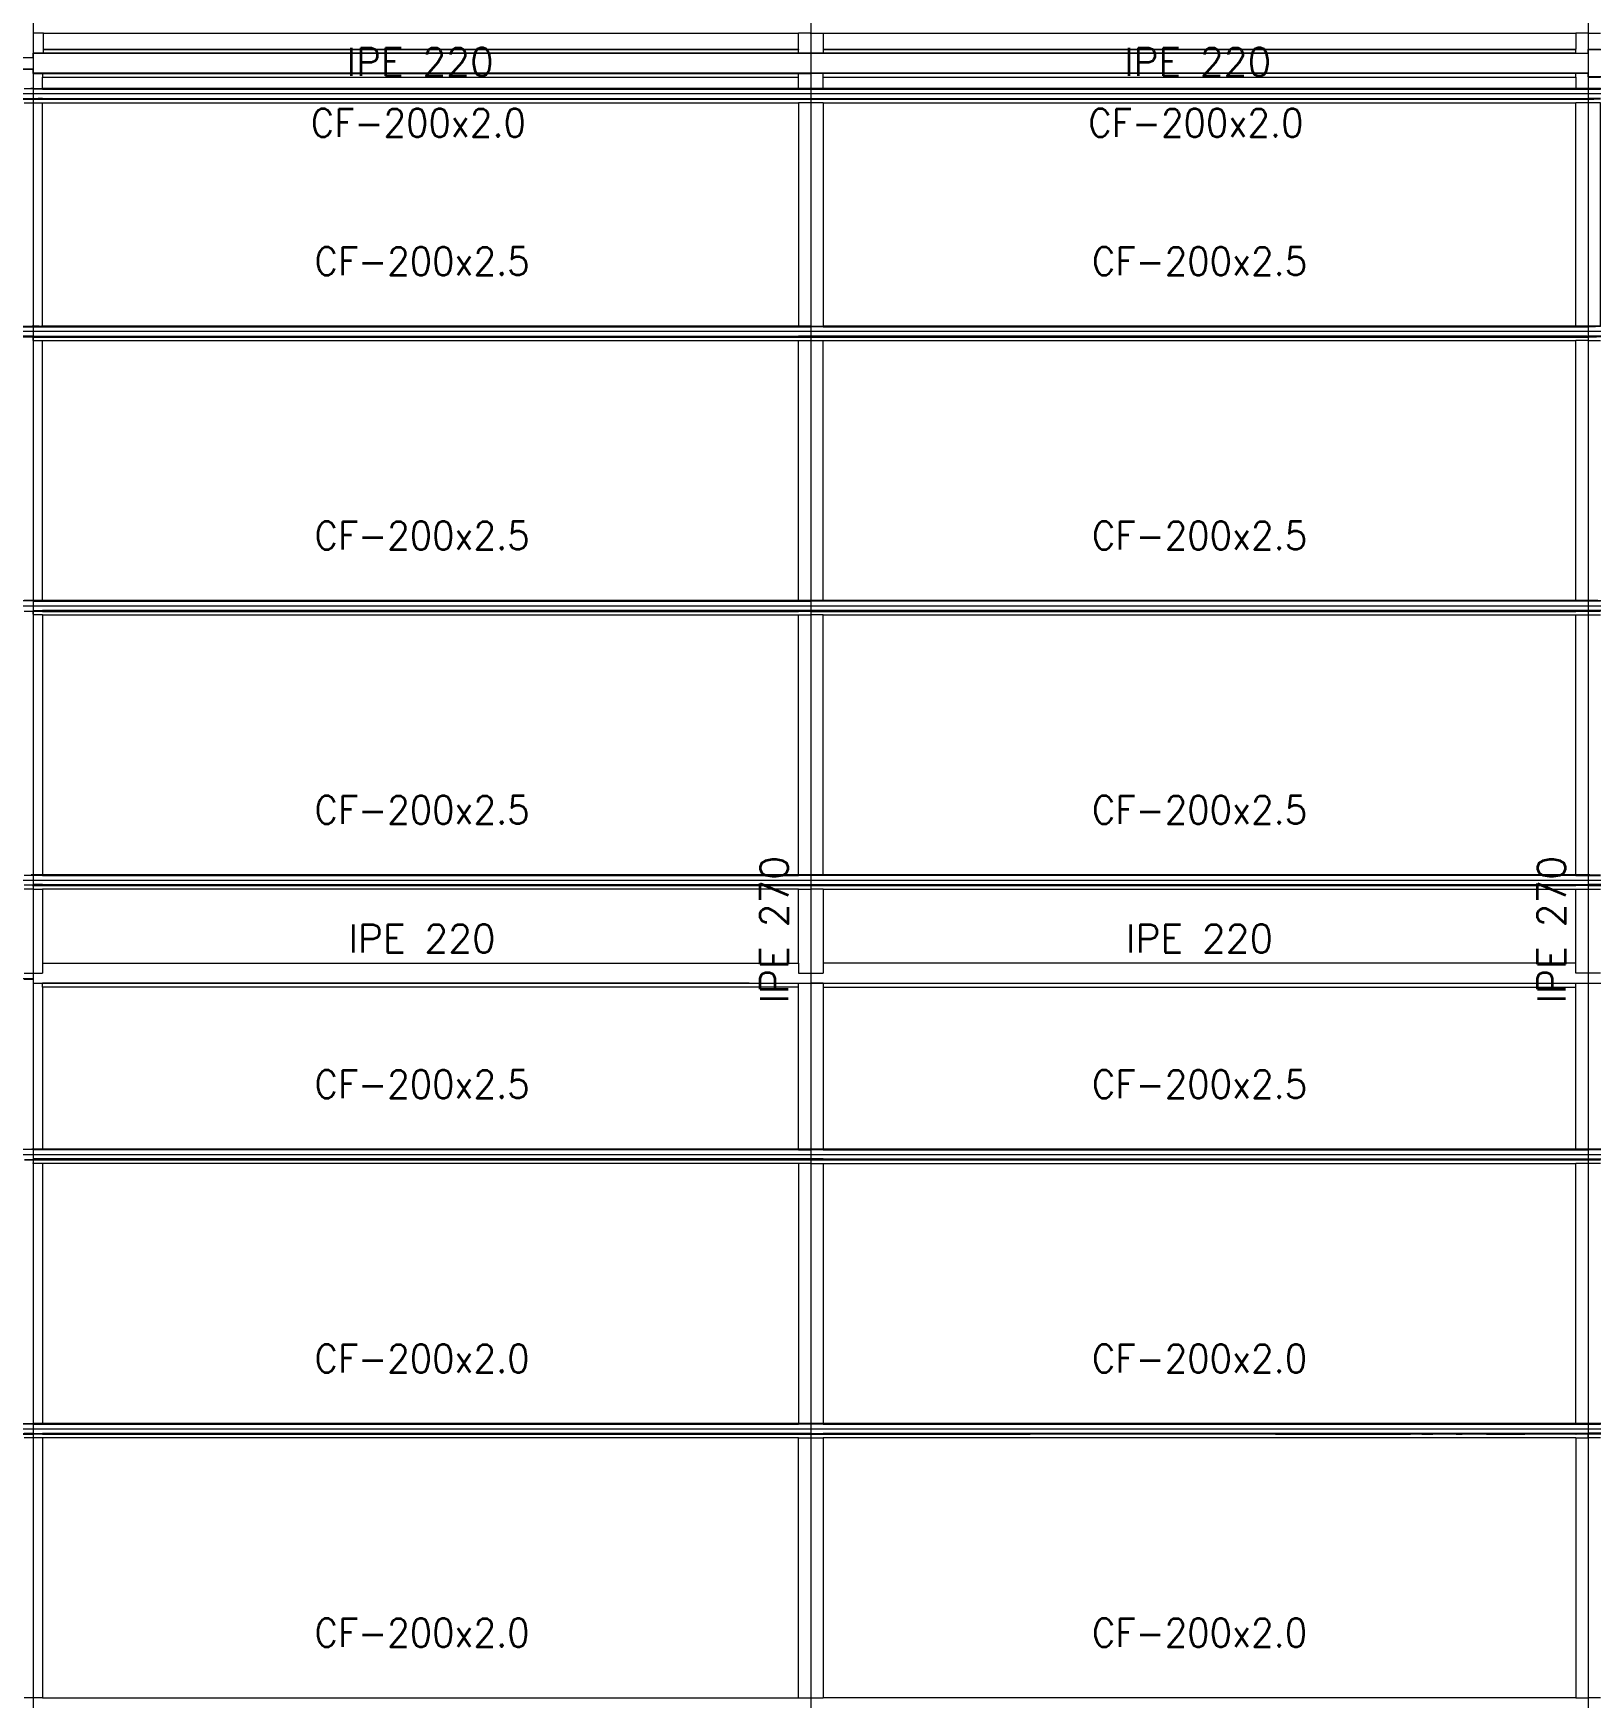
# Model space of a CAD drawing. Header units: inches. Extents: x 72863 to 72995, y 49095 to 49225.
# Drawn here: x 72880.53 to 72889.04, y 49168.61 to 49177.71 of the extents above; entities that cross this region are included whole.
import ezdxf
from ezdxf.enums import TextEntityAlignment as Align

# ---------------------------------------------------------------- set-up
doc = ezdxf.new("R2010")
doc.units = ezdxf.units.IN
for name, color, linetype, lineweight in [('BARRAS_DE_ACERO', 7, 'Continuous', 9), ('ejes', 251, 'Continuous', 9), ('REFERENCIA_DE_LAS_BARRAS', 2, 'Continuous', 9)]:
    doc.layers.add(name, color=color, linetype=linetype, lineweight=lineweight)
doc.styles.add('CYPETXT', font='romans__.ttf', dxfattribs={"height": 0.2})

msp = doc.modelspace()

# ---------------------------------------------------------------- linework, layer by layer
at = {"layer": 'BARRAS_DE_ACERO'}
for p, q in [((72880.5848, 49177.7105), (72880.5268, 49177.7105)), ((72880.5848, 49177.6234), (72880.5848, 49177.7105)), ((72880.5848, 49177.7105), (72884.7123, 49177.7105)), ((72884.7765, 49177.7105), (72884.7123, 49177.7105)), ((72884.7765, 49177.7105), (72884.8473, 49177.7105)), ((72884.8473, 49177.7105), (72888.9623, 49177.7105)), ((72884.8473, 49177.7105), (72884.8473, 49177.6234)), ((72888.9623, 49177.7105), (72888.9623, 49177.6234)), ((72889.0265, 49177.7105), (72888.9623, 49177.7105)), ((72889.0265, 49177.7105), (72889.0973, 49177.7105)), ((72880.5298, 49177.6019), (72880.5298, 49177.6013)), ((72880.5298, 49177.5784), (72880.5298, 49177.6013)), ((72880.5298, 49177.6013), (72880.5298, 49177.5788)), ((72884.7123, 49177.6013), (72880.5298, 49177.6013)), ((72880.5848, 49177.6225), (72884.7123, 49177.6225)), ((72880.5848, 49177.6022), (72880.5848, 49177.6225)), ((72884.7123, 49177.6234), (72884.7123, 49177.6225)), ((72884.7123, 49177.6022), (72884.7123, 49177.6019)), ((72884.7765, 49177.6019), (72884.7123, 49177.6019)), ((72884.7758, 49177.6013), (72884.7123, 49177.6013)), ((72884.7758, 49177.6013), (72884.7765, 49177.6013)), ((72884.8473, 49177.6019), (72884.7765, 49177.6019)), ((72884.8473, 49177.6234), (72888.9623, 49177.6234)), ((72884.8473, 49177.6234), (72884.8473, 49177.6225)), ((72884.8473, 49177.6225), (72884.8473, 49177.6022)), ((72884.8473, 49177.6022), (72884.8473, 49177.6019)), ((72888.9623, 49177.6013), (72889.0298, 49177.6013)), ((72889.0298, 49177.622), (72889.0304, 49177.622)), ((72889.0298, 49177.622), (72889.0298, 49177.6212)), ((72889.0298, 49177.6212), (72897.5298, 49177.6212)), ((72889.0298, 49177.6212), (72889.0973, 49177.6212)), ((72889.0973, 49177.622), (72889.0304, 49177.622)), ((72868.0998, 49177.5784), (72880.5298, 49177.5784)), ((72880.5298, 49177.5148), (72868.0998, 49177.5148)), ((72878.1257, 49177.5148), (72880.5298, 49177.5148)), ((72880.4798, 49177.5144), (72880.5298, 49177.5144)), ((72880.5298, 49177.5788), (72880.5268, 49177.5788)), ((72880.5268, 49177.5784), (72880.5298, 49177.5784)), ((72880.5298, 49177.5788), (72880.5298, 49177.5784)), ((72880.5298, 49177.5144), (72880.5298, 49177.5148)), ((72880.5298, 49177.5131), (72880.5298, 49177.5148)), ((72880.5298, 49177.4919), (72880.5298, 49177.5144)), ((72880.5298, 49177.4919), (72880.5298, 49177.5131)), ((72880.4798, 49177.4085), (72880.5326, 49177.4085)), ((72880.5326, 49177.4094), (72880.5172, 49177.4094)), ((72880.527, 49177.4071), (72880.5326, 49177.4071)), ((72880.5326, 49177.4093), (72880.5286, 49177.4093)), ((72880.5305, 49177.4919), (72880.5298, 49177.4919)), ((72880.5298, 49177.4913), (72880.5298, 49177.4919)), ((72880.5298, 49177.4913), (72880.5798, 49177.4913)), ((72880.5305, 49177.4919), (72884.7212, 49177.4919)), ((72880.5326, 49177.4094), (72880.5798, 49177.4094)), ((72880.5326, 49177.4093), (72880.5798, 49177.4093)), ((72880.5326, 49177.4085), (72880.5798, 49177.4085)), ((72880.5326, 49177.4071), (72880.5798, 49177.4071)), ((72880.5798, 49177.4913), (72880.5798, 49177.491)), ((72880.5798, 49177.491), (72884.7123, 49177.491)), ((72880.5798, 49177.4707), (72880.5798, 49177.4698)), ((72880.5798, 49177.4698), (72884.7123, 49177.4698)), ((72880.5798, 49177.4093), (72884.7158, 49177.4093)), ((72884.7123, 49177.4085), (72880.5798, 49177.4085)), ((72880.5798, 49177.4071), (72888.9623, 49177.4071)), ((72884.7123, 49177.4913), (72884.7123, 49177.491)), ((72884.7123, 49177.4913), (72884.7831, 49177.4913)), ((72884.7123, 49177.4707), (72884.7123, 49177.491)), ((72884.7123, 49177.4698), (72884.7123, 49177.4707)), ((72884.7123, 49177.4094), (72884.7123, 49177.4698)), ((72884.7158, 49177.4093), (72884.7765, 49177.4093)), ((72884.7831, 49177.4919), (72884.7212, 49177.4919)), ((72884.7765, 49177.4093), (72888.9624, 49177.4093)), ((72884.7831, 49177.4919), (72889.0298, 49177.4919)), ((72884.8473, 49177.4913), (72884.7831, 49177.4913)), ((72884.8473, 49177.491), (72884.8473, 49177.4913)), ((72884.8473, 49177.4707), (72884.8473, 49177.491)), ((72884.8473, 49177.4698), (72884.8473, 49177.4707)), ((72884.8473, 49177.4094), (72884.8473, 49177.4698)), ((72884.8473, 49177.4698), (72888.9623, 49177.4698)), ((72888.9623, 49177.4913), (72888.9623, 49177.491)), ((72889.0298, 49177.4913), (72888.9623, 49177.4913)), ((72888.9623, 49177.4707), (72888.9623, 49177.4698)), ((72888.9623, 49177.4698), (72888.9623, 49177.4094)), ((72888.9623, 49177.4094), (72889.0331, 49177.4094)), ((72889.0331, 49177.4071), (72888.9623, 49177.4071)), ((72889.0298, 49177.4919), (72889.0298, 49177.4913)), ((72889.0298, 49177.4913), (72889.0298, 49177.472)), ((72889.0331, 49177.4712), (72889.0298, 49177.4712)), ((72893.2767, 49177.472), (72889.0331, 49177.472)), ((72889.0331, 49177.472), (72889.0331, 49177.472)), ((72889.0331, 49177.4712), (72889.0973, 49177.4712)), ((72889.0331, 49177.4712), (72889.0331, 49177.4712)), ((72889.0973, 49177.4094), (72889.0331, 49177.4094)), ((72889.0331, 49177.4085), (72889.0973, 49177.4085)), ((72889.0973, 49177.4071), (72889.0331, 49177.4071)), ((72880.5326, 49177.3514), (72878.0448, 49177.3514)), ((72878.0448, 49177.3503), (72884.7841, 49177.3503)), ((72878.1548, 49177.3547), (72880.5326, 49177.3547)), ((72880.5326, 49177.3529), (72878.1548, 49177.3529)), ((72880.5798, 49177.3498), (72878.1548, 49177.3498)), ((72880.5326, 49177.4054), (72880.527, 49177.4054)), ((72880.5798, 49177.4054), (72880.5326, 49177.4054)), ((72880.5326, 49177.3547), (72880.5562, 49177.3547)), ((72880.5798, 49177.3529), (72880.5326, 49177.3529)), ((72884.8452, 49177.3514), (72880.5326, 49177.3514)), ((72880.5798, 49177.3547), (72880.5562, 49177.3547)), ((72880.5798, 49177.4054), (72889.0331, 49177.4054)), ((72880.5798, 49177.3547), (72889.0331, 49177.3547)), ((72880.5798, 49177.3547), (72880.5798, 49177.3547)), ((72880.5798, 49177.3529), (72888.9948, 49177.3529)), ((72880.5798, 49177.3498), (72884.7831, 49177.3498)), ((72880.5798, 49176.1094), (72880.5798, 49177.3306)), ((72884.7123, 49177.3306), (72884.7123, 49176.1094)), ((72884.7831, 49177.3306), (72884.7123, 49177.3306)), ((72884.7831, 49177.3498), (72884.8473, 49177.3498)), ((72884.8473, 49177.3306), (72884.7831, 49177.3306)), ((72884.7841, 49177.3503), (72884.8105, 49177.3503)), ((72884.8473, 49177.3503), (72884.8105, 49177.3503)), ((72884.8452, 49177.3514), (72889.0331, 49177.3514)), ((72889.0331, 49177.3503), (72884.8473, 49177.3503)), ((72884.8473, 49177.3498), (72889.0338, 49177.3498)), ((72884.8473, 49177.3306), (72888.9623, 49177.3306)), ((72884.8473, 49177.3306), (72884.8473, 49176.1094)), ((72889.0331, 49177.3306), (72888.9623, 49177.3306)), ((72888.9948, 49177.3529), (72889.033, 49177.3529)), ((72889.033, 49177.3529), (72889.0331, 49177.3529)), ((72889.0331, 49177.4054), (72889.0973, 49177.4054)), ((72889.0973, 49177.3547), (72889.0331, 49177.3547)), ((72889.0973, 49177.3529), (72889.0331, 49177.3529)), ((72889.0331, 49177.3514), (72889.0973, 49177.3514)), ((72889.0331, 49177.3503), (72889.0605, 49177.3503)), ((72889.0338, 49177.3498), (72889.0437, 49177.3498)), ((72880.5298, 49176.1071), (72878.1548, 49176.1071)), ((72878.1548, 49176.0529), (72880.5298, 49176.0529)), ((72878.1548, 49176.0514), (72880.5298, 49176.0514)), ((72880.5298, 49176.0503), (72880.4489, 49176.0503)), ((72880.5298, 49176.0498), (72880.4496, 49176.0498)), ((72880.4798, 49176.1085), (72880.5298, 49176.1085)), ((72880.5298, 49176.1093), (72880.5243, 49176.1093)), ((72880.5298, 49176.1094), (72880.527, 49176.1094)), ((72880.5298, 49176.1093), (72880.5298, 49176.1094)), ((72880.5298, 49176.1094), (72880.5298, 49176.1094)), ((72880.5298, 49176.1094), (72880.5671, 49176.1094)), ((72880.5298, 49176.1093), (72880.5298, 49176.1092)), ((72880.5298, 49176.1083), (72880.557, 49176.1083)), ((72880.5298, 49176.1068), (72880.5298, 49176.1071)), ((72880.5298, 49176.0552), (72880.5326, 49176.0552)), ((72880.5298, 49176.0547), (72880.5298, 49176.0532)), ((72880.5298, 49176.0532), (72880.5798, 49176.0532)), ((72880.5298, 49176.0515), (72880.5298, 49176.0514)), ((72880.5298, 49176.0514), (72880.5298, 49176.0503)), ((72880.5298, 49176.0503), (72880.5298, 49176.0503)), ((72880.5326, 49176.0497), (72880.5298, 49176.0497)), ((72880.5298, 49176.0306), (72880.5298, 49176.0497)), ((72880.5309, 49176.0515), (72884.7831, 49176.0515)), ((72880.5326, 49176.0503), (72880.5311, 49176.0503)), ((72880.5326, 49176.0552), (72884.7123, 49176.0552)), ((72880.5798, 49176.0503), (72880.5326, 49176.0503)), ((72880.5326, 49176.0497), (72880.5798, 49176.0497)), ((72880.557, 49176.1083), (72884.7454, 49176.1083)), ((72880.5611, 49176.1092), (72880.5798, 49176.1092)), ((72880.5671, 49176.1094), (72880.5747, 49176.1094)), ((72880.5798, 49176.1094), (72880.5747, 49176.1094)), ((72880.5798, 49176.1094), (72880.5798, 49176.1094)), ((72884.7786, 49176.1092), (72880.5798, 49176.1092)), ((72880.5798, 49176.0532), (72884.7123, 49176.0532)), ((72880.5798, 49176.0503), (72880.6018, 49176.0503)), ((72880.5798, 49176.0497), (72884.7831, 49176.0497)), ((72880.6018, 49176.0503), (72884.8268, 49176.0503)), ((72884.7123, 49176.1068), (72884.739, 49176.1068)), ((72884.7765, 49176.0552), (72884.7123, 49176.0552)), ((72884.7123, 49176.0532), (72888.9963, 49176.0532)), ((72884.8473, 49176.1068), (72884.739, 49176.1068)), ((72884.7454, 49176.1083), (72884.8473, 49176.1083)), ((72884.8473, 49176.1049), (72884.7765, 49176.1049)), ((72884.7765, 49176.0552), (72884.7776, 49176.0552)), ((72889.0235, 49176.0552), (72884.7776, 49176.0552)), ((72884.7786, 49176.1092), (72884.8467, 49176.1092)), ((72884.8268, 49176.0515), (72884.7831, 49176.0515)), ((72884.7831, 49176.0497), (72888.864, 49176.0497)), ((72884.8268, 49176.0515), (72884.8272, 49176.0515)), ((72884.8268, 49176.0503), (72887.5778, 49176.0503)), ((72889.0844, 49176.0515), (72884.8272, 49176.0515)), ((72884.8473, 49176.1092), (72884.8467, 49176.1092)), ((72884.8473, 49176.1092), (72888.9623, 49176.1092)), ((72889.0215, 49176.1083), (72884.8473, 49176.1083)), ((72884.8473, 49176.1068), (72889.0331, 49176.1068)), ((72884.8473, 49176.1049), (72889.0331, 49176.1049)), ((72888.864, 49176.0503), (72887.5778, 49176.0503)), ((72889.0331, 49176.0503), (72888.864, 49176.0503)), ((72888.864, 49176.0497), (72888.8652, 49176.0497)), ((72888.8652, 49176.0497), (72889.0331, 49176.0497)), ((72889.0265, 49176.1094), (72888.9623, 49176.1094)), ((72889.0265, 49176.1092), (72888.9623, 49176.1092)), ((72889.0265, 49176.0532), (72888.9963, 49176.0532)), ((72889.0314, 49176.1083), (72889.0215, 49176.1083)), ((72889.0235, 49176.0552), (72889.0265, 49176.0552)), ((72889.0265, 49176.1094), (72889.0331, 49176.1094)), ((72889.0265, 49176.1092), (72889.0331, 49176.1092)), ((72889.0265, 49176.0552), (72889.0274, 49176.0552)), ((72889.0265, 49176.0532), (72889.0331, 49176.0532)), ((72889.0331, 49176.0552), (72889.0274, 49176.0552)), ((72889.0314, 49176.1083), (72889.0331, 49176.1083)), ((72889.0973, 49176.1094), (72889.0331, 49176.1094)), ((72889.0331, 49176.1083), (72889.0973, 49176.1083)), ((72889.0331, 49176.1068), (72889.0686, 49176.1068)), ((72889.0674, 49176.1049), (72889.0331, 49176.1049)), ((72889.0331, 49176.0532), (72889.0423, 49176.0532)), ((72889.0749, 49176.0503), (72889.0331, 49176.0503)), ((72889.0749, 49176.0497), (72889.0331, 49176.0497)), ((72880.5298, 49176.0306), (72880.527, 49176.0306)), ((72880.5298, 49176.0306), (72880.5298, 49176.0306)), ((72880.5798, 49176.0306), (72884.7123, 49176.0306)), ((72880.5798, 49174.6094), (72880.5798, 49176.0306)), ((72884.7123, 49176.0306), (72884.7831, 49176.0306)), ((72884.7831, 49176.0306), (72884.8473, 49176.0306)), ((72884.8473, 49176.0306), (72888.9623, 49176.0306)), ((72884.8473, 49174.6094), (72884.8473, 49176.0306)), ((72889.0265, 49176.0306), (72888.9623, 49176.0306)), ((72889.0331, 49176.0306), (72889.0265, 49176.0306)), ((72889.0331, 49176.0306), (72889.0973, 49176.0306)), ((72880.527, 49174.6071), (72880.5298, 49174.6071)), ((72880.527, 49174.6054), (72880.5298, 49174.6054)), ((72880.5298, 49174.6094), (72880.5326, 49174.6094)), ((72880.5298, 49174.6093), (72880.5298, 49174.6092)), ((72880.5298, 49174.6085), (72880.5298, 49174.6083)), ((72880.5298, 49174.6083), (72880.5326, 49174.6083)), ((72880.5298, 49174.6071), (72880.5298, 49174.6083)), ((72880.5298, 49174.6071), (72880.5298, 49174.6068)), ((72880.5298, 49174.6054), (72880.5298, 49174.6068)), ((72880.5298, 49174.6068), (72880.5326, 49174.6068)), ((72880.5298, 49174.6054), (72880.5298, 49174.6049)), ((72880.5298, 49174.6049), (72880.5326, 49174.6049)), ((72880.5798, 49174.6094), (72880.5326, 49174.6094)), ((72880.5798, 49174.6092), (72880.5326, 49174.6092)), ((72880.5798, 49174.6083), (72880.5326, 49174.6083)), ((72880.5798, 49174.6068), (72880.5326, 49174.6068)), ((72880.5326, 49174.6049), (72880.5798, 49174.6049)), ((72884.7753, 49174.6092), (72880.5798, 49174.6092)), ((72884.7123, 49174.6083), (72880.5798, 49174.6083)), ((72884.7123, 49174.6068), (72880.5798, 49174.6068)), ((72880.5798, 49174.6049), (72884.7123, 49174.6049)), ((72884.7765, 49174.6094), (72884.7123, 49174.6094)), ((72884.7123, 49174.6083), (72884.7765, 49174.6083)), ((72884.7139, 49174.6068), (72884.7123, 49174.6068)), ((72884.7123, 49174.6049), (72884.7831, 49174.6049)), ((72884.7765, 49174.6068), (72884.7139, 49174.6068)), ((72884.7765, 49174.6092), (72884.7753, 49174.6092)), ((72884.7765, 49174.6094), (72884.7831, 49174.6094)), ((72884.7767, 49174.6092), (72884.7765, 49174.6092)), ((72884.7778, 49174.6083), (72884.7765, 49174.6083)), ((72884.7831, 49174.6068), (72884.7765, 49174.6068)), ((72884.7767, 49174.6092), (72884.7786, 49174.6092)), ((72884.7778, 49174.6083), (72884.7831, 49174.6083)), ((72884.8329, 49174.6092), (72884.7786, 49174.6092)), ((72884.8473, 49174.6094), (72884.7831, 49174.6094)), ((72889.0812, 49174.6083), (72884.7831, 49174.6083)), ((72884.7831, 49174.6068), (72884.7883, 49174.6068)), ((72884.8473, 49174.6049), (72884.7831, 49174.6049)), ((72884.8473, 49174.6068), (72884.7883, 49174.6068)), ((72884.8432, 49174.6092), (72884.8389, 49174.6092)), ((72888.9623, 49174.6092), (72884.8432, 49174.6092)), ((72889.0973, 49174.6068), (72884.8473, 49174.6068)), ((72889.0973, 49174.6049), (72884.8473, 49174.6049)), ((72888.9623, 49174.6092), (72893.2829, 49174.6092)), ((72880.5295, 49174.5514), (72880.5298, 49174.5514)), ((72880.5298, 49174.5532), (72880.5298, 49174.5529)), ((72880.5306, 49174.5503), (72880.5298, 49174.5503)), ((72880.5298, 49174.5498), (72880.5298, 49174.5497)), ((72880.5298, 49174.5497), (72880.5326, 49174.5497)), ((72880.5298, 49174.5348), (72880.5298, 49174.5497)), ((72880.5298, 49174.5348), (72880.5298, 49174.5306)), ((72880.5298, 49174.5306), (72880.5326, 49174.5306)), ((72880.5326, 49174.5503), (72880.5306, 49174.5503)), ((72880.5326, 49174.5515), (72880.5307, 49174.5515)), ((72880.5326, 49174.5532), (72880.5309, 49174.5532)), ((72880.5326, 49174.5532), (72880.5798, 49174.5532)), ((72880.5326, 49174.5515), (72880.5396, 49174.5515)), ((72880.5326, 49174.5503), (72880.5798, 49174.5503)), ((72880.5798, 49174.5497), (72880.5326, 49174.5497)), ((72880.5798, 49174.5306), (72880.5326, 49174.5306)), ((72880.5396, 49174.5515), (72880.5798, 49174.5515)), ((72884.7765, 49174.5552), (72880.5798, 49174.5552)), ((72884.7746, 49174.5532), (72880.5798, 49174.5532)), ((72880.5798, 49174.5515), (72884.7131, 49174.5515)), ((72884.7123, 49174.5503), (72880.5798, 49174.5503)), ((72880.5798, 49174.5497), (72884.7131, 49174.5497)), ((72880.5798, 49174.5306), (72884.7123, 49174.5306)), ((72884.7131, 49174.5503), (72884.7123, 49174.5503)), ((72884.7123, 49174.5306), (72884.7831, 49174.5306)), ((72884.7131, 49174.5515), (72884.7729, 49174.5515)), ((72884.7131, 49174.5503), (72884.7131, 49174.5503)), ((72884.7131, 49174.5503), (72884.7135, 49174.5503)), ((72884.7798, 49174.5497), (72884.7131, 49174.5497)), ((72884.7135, 49174.5503), (72884.7765, 49174.5503)), ((72884.7765, 49174.5515), (72884.7729, 49174.5515)), ((72884.7765, 49174.5532), (72884.7746, 49174.5532)), ((72884.7765, 49174.5552), (72884.7798, 49174.5552)), ((72884.7798, 49174.5532), (72884.7765, 49174.5532)), ((72884.7765, 49174.5515), (72884.7779, 49174.5515)), ((72884.7798, 49174.5503), (72884.7765, 49174.5503)), ((72884.7798, 49174.5515), (72884.7779, 49174.5515)), ((72893.2767, 49174.5552), (72884.7798, 49174.5552)), ((72884.7798, 49174.5532), (72889.0973, 49174.5532)), ((72889.0265, 49174.5515), (72884.7798, 49174.5515)), ((72884.7798, 49174.5503), (72884.7831, 49174.5503)), ((72884.7831, 49174.5497), (72884.7798, 49174.5497)), ((72884.7831, 49174.5503), (72888.9623, 49174.5503)), ((72884.7831, 49174.5497), (72884.8473, 49174.5497)), ((72884.8473, 49174.5497), (72888.9623, 49174.5497)), ((72884.8473, 49174.5306), (72888.9623, 49174.5306)), ((72889.0265, 49174.5503), (72888.9623, 49174.5503)), ((72889.0265, 49174.5497), (72888.9623, 49174.5497)), ((72889.0971, 49174.5515), (72889.0265, 49174.5515)), ((72889.0331, 49174.5503), (72889.0265, 49174.5503)), ((72889.0265, 49174.5497), (72889.0298, 49174.5497)), ((72889.0331, 49174.5306), (72889.0265, 49174.5306)), ((72889.0331, 49174.5497), (72889.0298, 49174.5497)), ((72889.0973, 49174.5503), (72889.0331, 49174.5503)), ((72889.0973, 49174.5497), (72889.0331, 49174.5497)), ((72889.0331, 49174.5306), (72889.0973, 49174.5306)), ((72880.4798, 49173.1071), (72880.5298, 49173.1071)), ((72880.5252, 49173.0529), (72880.5298, 49173.0529)), ((72880.527, 49173.1094), (72880.5298, 49173.1094)), ((72880.527, 49173.1085), (72880.5298, 49173.1085)), ((72880.5295, 49173.0498), (72880.5298, 49173.0498)), ((72880.5298, 49173.1094), (72880.5298, 49173.1094)), ((72880.5326, 49173.1092), (72880.5298, 49173.1092)), ((72880.5298, 49173.1083), (72880.5326, 49173.1083)), ((72880.5298, 49173.1071), (72880.5298, 49173.1083)), ((72880.5298, 49173.1068), (72880.5326, 49173.1068)), ((72880.5298, 49173.1054), (72880.5298, 49173.1049)), ((72880.5298, 49173.1049), (72880.5326, 49173.1049)), ((72880.5326, 49173.0552), (72880.5298, 49173.0552)), ((72880.5298, 49173.0532), (72880.5298, 49173.0547)), ((72880.5298, 49173.0532), (72884.7123, 49173.0532)), ((72880.5298, 49173.0532), (72880.5298, 49173.0529)), ((72880.5298, 49173.0515), (72884.7831, 49173.0515)), ((72880.5298, 49173.0503), (72880.5298, 49173.0498)), ((72880.5298, 49173.0498), (72880.5298, 49173.0497)), ((72880.5298, 49173.0497), (72884.8254, 49173.0497)), ((72880.5298, 49173.0497), (72880.5298, 49173.0306)), ((72880.5798, 49173.1094), (72880.5326, 49173.1094)), ((72880.5327, 49173.1092), (72880.5326, 49173.1092)), ((72880.5798, 49173.1083), (72880.5326, 49173.1083)), ((72880.5798, 49173.1068), (72880.5326, 49173.1068)), ((72880.5798, 49173.1049), (72880.5326, 49173.1049)), ((72880.5798, 49173.0552), (72880.5326, 49173.0552)), ((72880.5327, 49173.1092), (72880.5798, 49173.1092)), ((72880.5798, 49173.1092), (72884.7123, 49173.1092)), ((72888.9623, 49173.1083), (72880.5798, 49173.1083)), ((72884.7123, 49173.1068), (72880.5798, 49173.1068)), ((72880.5798, 49173.1049), (72884.7123, 49173.1049)), ((72880.5798, 49173.0552), (72881.1793, 49173.0552)), ((72880.5798, 49173.0503), (72884.7831, 49173.0503)), ((72884.7123, 49173.1094), (72884.7831, 49173.1094)), ((72888.9623, 49173.1092), (72884.7123, 49173.1092)), ((72884.7765, 49173.1068), (72884.7123, 49173.1068)), ((72888.9623, 49173.0532), (72884.7123, 49173.0532)), ((72884.7765, 49173.1068), (72884.8411, 49173.1068)), ((72884.8473, 49173.1094), (72884.7831, 49173.1094)), ((72884.7831, 49173.0515), (72884.8254, 49173.0515)), ((72884.825, 49173.0503), (72884.7831, 49173.0503)), ((72884.825, 49173.0503), (72884.8254, 49173.0503)), ((72884.8254, 49173.0515), (72888.9623, 49173.0515)), ((72884.8256, 49173.0503), (72884.8254, 49173.0503)), ((72884.8254, 49173.0497), (72888.9623, 49173.0497)), ((72888.9623, 49173.0503), (72884.8256, 49173.0503)), ((72888.9623, 49173.1068), (72884.8411, 49173.1068)), ((72888.9623, 49173.1094), (72884.8473, 49173.1094)), ((72888.9623, 49173.1049), (72884.8473, 49173.1049)), ((72888.9623, 49173.1094), (72889.0331, 49173.1094)), ((72889.0331, 49173.1092), (72888.9623, 49173.1092)), ((72888.9623, 49173.1083), (72889.0331, 49173.1083)), ((72888.9623, 49173.1068), (72889.0331, 49173.1068)), ((72888.9623, 49173.0552), (72889.0265, 49173.0552)), ((72888.9623, 49173.0532), (72889.0265, 49173.0532)), ((72893.2098, 49173.0515), (72888.9623, 49173.0515)), ((72889.0265, 49173.0503), (72888.9623, 49173.0503)), ((72893.2098, 49173.0497), (72888.9623, 49173.0497)), ((72889.0331, 49173.1094), (72889.0973, 49173.1094)), ((72889.0331, 49173.1092), (72889.0973, 49173.1092)), ((72889.0386, 49173.1083), (72889.0331, 49173.1083)), ((72889.0331, 49173.1068), (72889.0973, 49173.1068)), ((72889.0386, 49173.1083), (72889.0973, 49173.1083)), ((72880.5298, 49173.0306), (72880.4798, 49173.0306)), ((72880.5298, 49173.0306), (72880.5798, 49173.0306)), ((72880.5298, 49173.0306), (72880.5298, 49173.0306)), ((72884.8473, 49173.0306), (72884.7831, 49173.0306)), ((72884.8473, 49173.0306), (72884.8473, 49172.6261)), ((72888.9623, 49172.6261), (72888.9623, 49173.0306)), ((72889.0265, 49173.0306), (72889.0973, 49173.0306)), ((72880.5798, 49172.6261), (72880.5798, 49172.5714)), ((72884.7123, 49172.6261), (72884.7123, 49172.5714)), ((72888.9623, 49172.5714), (72888.9623, 49172.6261)), ((72880.5298, 49172.5396), (72878.1548, 49172.5396)), ((72880.4798, 49172.5714), (72880.5798, 49172.5714)), ((72880.4798, 49172.5393), (72880.5298, 49172.5393)), ((72880.5298, 49172.5396), (72880.5298, 49172.5393)), ((72880.5298, 49172.5167), (72880.5298, 49172.5161)), ((72880.533, 49172.5161), (72880.5298, 49172.5161)), ((72880.533, 49172.5161), (72880.5798, 49172.5161)), ((72884.4434, 49172.5167), (72880.5798, 49172.5167)), ((72880.5798, 49172.5158), (72884.7123, 49172.5158)), ((72880.5798, 49172.4955), (72880.5798, 49172.4946)), ((72884.7123, 49172.4955), (72880.5798, 49172.4955)), ((72880.5798, 49172.4946), (72880.5798, 49171.6094)), ((72884.7123, 49172.4946), (72880.5798, 49172.4946)), ((72884.4434, 49172.5167), (72884.8473, 49172.5167)), ((72884.7123, 49172.5714), (72884.7831, 49172.5714)), ((72884.7123, 49172.5158), (72884.7123, 49172.5161)), ((72884.7123, 49172.4955), (72884.7123, 49172.5158)), ((72884.7123, 49172.4946), (72884.7123, 49172.4955)), ((72884.7123, 49171.6094), (72884.7123, 49172.4946)), ((72884.7831, 49172.5714), (72884.8473, 49172.5714)), ((72884.8473, 49172.5161), (72884.7831, 49172.5161)), ((72884.8473, 49172.5167), (72893.2198, 49172.5167)), ((72884.8473, 49172.5158), (72888.9623, 49172.5158)), ((72884.8473, 49172.4946), (72888.9623, 49172.4946)), ((72889.0973, 49172.5714), (72888.9623, 49172.5714)), ((72888.9623, 49172.5161), (72889.0973, 49172.5161)), ((72888.9623, 49172.4946), (72888.9623, 49172.4955)), ((72888.9623, 49171.6094), (72888.9623, 49172.4946)), ((72880.5298, 49171.6071), (72878.1548, 49171.6071)), ((72880.5298, 49171.6085), (72880.5219, 49171.6085)), ((72880.5298, 49171.6093), (72880.523, 49171.6093)), ((72880.527, 49171.6094), (72880.5298, 49171.6094)), ((72880.527, 49171.6054), (72880.5298, 49171.6054)), ((72880.5298, 49171.6094), (72880.5298, 49171.6094)), ((72880.5298, 49171.6093), (72880.5298, 49171.6092)), ((72880.5326, 49171.6092), (72880.5298, 49171.6092)), ((72880.5298, 49171.6085), (72880.5298, 49171.6092)), ((72880.5298, 49171.6083), (72880.5298, 49171.6085)), ((72880.5298, 49171.6083), (72880.5298, 49171.6071)), ((72880.5298, 49171.6083), (72880.5321, 49171.6083)), ((72880.5298, 49171.6071), (72880.5298, 49171.6068)), ((72884.7123, 49171.6049), (72880.5298, 49171.6049)), ((72880.5321, 49171.6083), (72880.5798, 49171.6083)), ((72880.5503, 49171.6092), (72880.5326, 49171.6092)), ((72884.7123, 49171.6094), (72880.5798, 49171.6094)), ((72880.5798, 49171.6094), (72880.5798, 49171.6094)), ((72884.7123, 49171.6083), (72880.5798, 49171.6083)), ((72884.7831, 49171.6094), (72884.7123, 49171.6094)), ((72884.7123, 49171.6092), (72884.7831, 49171.6092)), ((72884.7123, 49171.6083), (72893.2098, 49171.6083)), ((72884.7123, 49171.6049), (72884.7765, 49171.6049)), ((72884.714, 49171.6068), (72884.8473, 49171.6068)), ((72884.8473, 49171.6049), (72884.7765, 49171.6049)), ((72888.9623, 49171.6092), (72884.7831, 49171.6092)), ((72888.9623, 49171.6094), (72884.8473, 49171.6094)), ((72888.9623, 49171.6068), (72884.8473, 49171.6068)), ((72884.8473, 49171.6049), (72888.9623, 49171.6049)), ((72888.9623, 49171.6094), (72889.0265, 49171.6094)), ((72893.2098, 49171.6092), (72888.9623, 49171.6092)), ((72889.0265, 49171.6068), (72888.9623, 49171.6068)), ((72888.9623, 49171.6049), (72889.0265, 49171.6049)), ((72889.0973, 49171.6068), (72889.0265, 49171.6068)), ((72893.2098, 49171.6049), (72889.0265, 49171.6049)), ((72880.481, 49171.5498), (72880.5298, 49171.5498)), ((72880.5004, 49171.5514), (72880.5298, 49171.5514)), ((72880.5298, 49171.5306), (72880.527, 49171.5306)), ((72880.5292, 49171.5547), (72880.5298, 49171.5547)), ((72880.5298, 49171.5552), (72880.5325, 49171.5552)), ((72880.5298, 49171.5552), (72880.5298, 49171.5547)), ((72880.5298, 49171.5547), (72880.5298, 49171.5532)), ((72880.5311, 49171.5532), (72880.5298, 49171.5532)), ((72880.5298, 49171.5515), (72880.5299, 49171.5515)), ((72880.5298, 49171.5503), (72880.5298, 49171.5498)), ((72880.5326, 49171.5503), (72880.5298, 49171.5503)), ((72880.5298, 49171.5497), (72880.5298, 49171.5498)), ((72880.5298, 49171.5306), (72880.5298, 49171.5348)), ((72880.5299, 49171.5515), (72880.5326, 49171.5515)), ((72880.5314, 49171.5532), (72880.5311, 49171.5532)), ((72880.5314, 49171.5532), (72880.5326, 49171.5532)), ((72880.5325, 49171.5552), (72880.5326, 49171.5552)), ((72881.1793, 49171.5552), (72880.5326, 49171.5552)), ((72880.5798, 49171.5532), (72880.5326, 49171.5532)), ((72880.5798, 49171.5503), (72880.5326, 49171.5503)), ((72880.5326, 49171.5497), (72880.5783, 49171.5497)), ((72880.5798, 49171.5306), (72880.5326, 49171.5306)), ((72880.5798, 49171.5497), (72880.5783, 49171.5497)), ((72880.5798, 49171.5503), (72889.0959, 49171.5503)), ((72880.5798, 49171.5497), (72884.7123, 49171.5497)), ((72880.5798, 49171.5306), (72880.5798, 49170.1094)), ((72884.7123, 49171.5306), (72880.5798, 49171.5306)), ((72884.7123, 49171.5552), (72881.1793, 49171.5552)), ((72884.8473, 49171.5552), (72884.7123, 49171.5552)), ((72884.8473, 49171.5497), (72884.7123, 49171.5497)), ((72884.7123, 49171.5306), (72884.7123, 49170.1094)), ((72884.7765, 49171.5306), (72884.7123, 49171.5306)), ((72884.714, 49171.5515), (72888.9633, 49171.5515)), ((72884.7831, 49171.5306), (72884.7765, 49171.5306)), ((72884.7831, 49171.5532), (72884.8473, 49171.5532)), ((72884.7831, 49171.5306), (72884.8473, 49171.5306)), ((72884.8473, 49171.5552), (72888.9623, 49171.5552)), ((72888.9623, 49171.5532), (72884.8473, 49171.5532)), ((72884.8473, 49171.5497), (72889.0973, 49171.5497)), ((72884.8473, 49171.5306), (72888.9623, 49171.5306)), ((72884.8473, 49171.5306), (72884.8473, 49170.1094)), ((72888.9623, 49171.5552), (72888.9623, 49171.5552)), ((72888.9623, 49171.5552), (72893.2211, 49171.5552)), ((72889.0973, 49171.5306), (72888.9623, 49171.5306)), ((72888.9623, 49170.1094), (72888.9623, 49171.5306)), ((72888.9628, 49171.5532), (72889.0973, 49171.5532)), ((72888.9633, 49171.5515), (72889.0174, 49171.5515)), ((72889.0973, 49171.5515), (72889.0174, 49171.5515)), ((72878.0448, 49170.1085), (72880.5326, 49170.1085)), ((72880.5326, 49170.0529), (72878.0461, 49170.0529)), ((72878.0792, 49170.0503), (72880.5326, 49170.0503)), ((72878.0968, 49170.1071), (72880.5326, 49170.1071)), ((72880.4798, 49170.1094), (72880.5326, 49170.1094)), ((72880.5326, 49170.1054), (72880.4798, 49170.1054)), ((72880.5326, 49170.0547), (72880.4798, 49170.0547)), ((72880.527, 49170.1093), (72880.5326, 49170.1093)), ((72880.5326, 49170.1094), (72880.5798, 49170.1094)), ((72880.5326, 49170.1085), (72880.5798, 49170.1085)), ((72880.5326, 49170.1071), (72880.5798, 49170.1071)), ((72880.5326, 49170.1054), (72880.5798, 49170.1054)), ((72880.5326, 49170.0547), (72880.5798, 49170.0547)), ((72880.5798, 49170.0529), (72880.5326, 49170.0529)), ((72880.5798, 49170.0503), (72880.5326, 49170.0503)), ((72884.7123, 49170.1094), (72880.5798, 49170.1094)), ((72880.5798, 49170.1085), (72884.7831, 49170.1085)), ((72880.5798, 49170.1071), (72884.7123, 49170.1071)), ((72880.5798, 49170.1054), (72884.7123, 49170.1054)), ((72882.18, 49170.0547), (72880.5798, 49170.0547)), ((72880.5798, 49170.0529), (72884.7123, 49170.0529)), ((72880.5798, 49170.0503), (72884.7123, 49170.0503)), ((72884.7123, 49170.0498), (72880.5798, 49170.0498)), ((72884.7123, 49170.0547), (72882.18, 49170.0547)), ((72883.356, 49170.0514), (72884.7123, 49170.0514)), ((72884.7831, 49170.1094), (72884.7123, 49170.1094)), ((72884.7798, 49170.0529), (72884.7123, 49170.0529)), ((72884.7123, 49170.0514), (72884.7831, 49170.0514)), ((72884.7831, 49170.0503), (72884.7123, 49170.0503)), ((72884.7123, 49170.0498), (72884.7831, 49170.0498)), ((72884.7831, 49170.0529), (72884.7798, 49170.0529)), ((72884.782, 49170.0547), (72884.7831, 49170.0547)), ((72884.8473, 49170.1094), (72884.7831, 49170.1094)), ((72884.8473, 49170.1093), (72884.7831, 49170.1093)), ((72884.7831, 49170.1085), (72884.8473, 49170.1085)), ((72884.7831, 49170.0547), (72884.8473, 49170.0547)), ((72884.7831, 49170.0529), (72884.8473, 49170.0529)), ((72884.8473, 49170.0514), (72884.7831, 49170.0514)), ((72884.7831, 49170.0503), (72884.8473, 49170.0503)), ((72884.7831, 49170.0498), (72884.8473, 49170.0498)), ((72884.8473, 49170.1093), (72888.9623, 49170.1093)), ((72884.8473, 49170.1085), (72888.9623, 49170.1085)), ((72889.0255, 49170.1071), (72884.8473, 49170.1071)), ((72884.8473, 49170.1054), (72889.0265, 49170.1054)), ((72889.0298, 49170.0547), (72884.8473, 49170.0547)), ((72889.0265, 49170.0529), (72884.8473, 49170.0529)), ((72884.8473, 49170.0514), (72889.0294, 49170.0514)), ((72884.8473, 49170.0503), (72885.9795, 49170.0503)), ((72887.3193, 49170.0498), (72884.8473, 49170.0498)), ((72888.9623, 49170.0503), (72885.9795, 49170.0503)), ((72887.3193, 49170.0498), (72888.0571, 49170.0498)), ((72888.1178, 49170.0498), (72888.0571, 49170.0498)), ((72888.1201, 49170.0498), (72888.1178, 49170.0498)), ((72888.2111, 49170.0498), (72888.1797, 49170.0498)), ((72888.2428, 49170.0498), (72888.2111, 49170.0498)), ((72888.2748, 49170.0498), (72888.2428, 49170.0498)), ((72888.3072, 49170.0498), (72888.2748, 49170.0498)), ((72888.3072, 49170.0498), (72888.3398, 49170.0498)), ((72888.3727, 49170.0498), (72888.3398, 49170.0498)), ((72888.406, 49170.0498), (72888.3727, 49170.0498)), ((72888.4395, 49170.0498), (72888.406, 49170.0498)), ((72888.4734, 49170.0498), (72888.4395, 49170.0498)), ((72888.72, 49170.0498), (72888.6837, 49170.0498)), ((72888.8288, 49170.0498), (72888.72, 49170.0498)), ((72888.8312, 49170.0498), (72888.8288, 49170.0498)), ((72888.9623, 49170.0498), (72888.8312, 49170.0498)), ((72889.0265, 49170.1093), (72888.9623, 49170.1093)), ((72888.9623, 49170.1085), (72889.0196, 49170.1085)), ((72888.9623, 49170.0503), (72888.9628, 49170.0503)), ((72889.0265, 49170.0498), (72888.9623, 49170.0498)), ((72889.0296, 49170.0503), (72888.9628, 49170.0503)), ((72889.0196, 49170.1085), (72889.0265, 49170.1085)), ((72889.0255, 49170.1071), (72889.0265, 49170.1071)), ((72889.0298, 49170.1094), (72889.0265, 49170.1094)), ((72889.0298, 49170.1093), (72889.0265, 49170.1093)), ((72889.0298, 49170.1071), (72889.0265, 49170.1071)), ((72889.0265, 49170.1054), (72889.0298, 49170.1054)), ((72889.0293, 49170.0529), (72889.0265, 49170.0529)), ((72889.0265, 49170.0498), (72889.0298, 49170.0498)), ((72889.0293, 49170.0529), (72889.0297, 49170.0529)), ((72889.0298, 49170.0514), (72889.0294, 49170.0514)), ((72889.0298, 49170.0503), (72889.0296, 49170.0503)), ((72889.0297, 49170.0529), (72889.0298, 49170.0529)), ((72889.0298, 49170.1094), (72889.0298, 49170.1094)), ((72889.0298, 49170.1094), (72889.0973, 49170.1094)), ((72889.0298, 49170.1094), (72889.0298, 49170.1093)), ((72889.0298, 49170.1092), (72889.0298, 49170.1093)), ((72889.0298, 49170.1092), (72889.0298, 49170.1085)), ((72893.2098, 49170.1092), (72889.0298, 49170.1092)), ((72889.0298, 49170.1083), (72893.2497, 49170.1083)), ((72889.0298, 49170.1083), (72889.0298, 49170.1071)), ((72889.0298, 49170.1071), (72889.0298, 49170.1068)), ((72889.0298, 49170.1068), (72889.0973, 49170.1068)), ((72889.0298, 49170.1049), (72889.0973, 49170.1049)), ((72889.0298, 49170.0547), (72889.0298, 49170.0552)), ((72893.2829, 49170.0552), (72889.0298, 49170.0552)), ((72889.0298, 49170.0547), (72889.0298, 49170.0532)), ((72889.0298, 49170.0532), (72893.2198, 49170.0532)), ((72889.0298, 49170.0529), (72889.0298, 49170.0532)), ((72889.0298, 49170.0514), (72889.0298, 49170.0515)), ((72889.0298, 49170.0503), (72889.0298, 49170.0514)), ((72889.0298, 49170.0498), (72889.0298, 49170.0503)), ((72889.0298, 49170.0306), (72889.0298, 49170.0497)), ((72893.2198, 49170.0497), (72889.0298, 49170.0497)), ((72889.0308, 49170.0515), (72889.0327, 49170.0515)), ((72889.0327, 49170.0515), (72893.2116, 49170.0515)), ((72880.5798, 49170.0306), (72880.4798, 49170.0306)), ((72884.7123, 49170.0306), (72884.8473, 49170.0306)), ((72884.8473, 49170.0306), (72884.8473, 49168.6094)), ((72888.9623, 49170.0306), (72884.8473, 49170.0306)), ((72888.9623, 49170.0306), (72888.9623, 49168.6094)), ((72888.9623, 49170.0306), (72889.0265, 49170.0306)), ((72889.0298, 49170.0306), (72889.0265, 49170.0306)), ((72889.0298, 49170.0306), (72889.0298, 49170.0306)), ((72889.0973, 49170.0306), (72889.0298, 49170.0306)), ((72880.5798, 49168.6094), (72880.4798, 49168.6094)), ((72884.7123, 49168.6094), (72884.8473, 49168.6094)), ((72888.9623, 49168.6094), (72884.8473, 49168.6094)), ((72888.9623, 49168.6094), (72889.0265, 49168.6094)), ((72889.0331, 49168.6094), (72889.0265, 49168.6094)), ((72889.0973, 49168.6094), (72889.0331, 49168.6094))]:
    msp.add_line(p, q, dxfattribs=at)
for points in [[(72880.5848, 49177.6225), (72880.5848, 49177.6234), (72884.7123, 49177.6234), (72884.7123, 49177.7105)], [(72880.5298, 49177.6013), (72889.0298, 49177.6013), (72889.0298, 49177.6212)], [(72880.5298, 49177.6019), (72880.5848, 49177.6019), (72880.5848, 49177.6022)], [(72880.5848, 49177.6022), (72884.7123, 49177.6022), (72884.7123, 49177.6225)], [(72888.9623, 49177.6013), (72884.8246, 49177.6013), (72884.7765, 49177.6013)], [(72884.8473, 49177.6225), (72888.9623, 49177.6225), (72888.9623, 49177.6234)], [(72884.8473, 49177.6022), (72888.9623, 49177.6022), (72888.9623, 49177.6225)], [(72888.9623, 49177.6022), (72888.9623, 49177.6019), (72889.0298, 49177.6019)], [(72889.0298, 49177.6212), (72889.0298, 49177.6019), (72889.0298, 49177.6013)], [(72897.5298, 49177.472), (72889.0298, 49177.472), (72889.0298, 49177.4919), (72880.5298, 49177.4919)], [(72880.5798, 49177.491), (72880.5798, 49177.4707), (72884.7123, 49177.4707)], [(72884.7123, 49177.4094), (72880.5798, 49177.4094), (72880.5798, 49177.4698)], [(72888.9623, 49177.4094), (72884.8473, 49177.4094), (72884.7123, 49177.4094)], [(72889.0331, 49177.4085), (72888.9623, 49177.4085), (72884.7123, 49177.4085)], [(72884.8473, 49177.4707), (72888.9623, 49177.4707), (72888.9623, 49177.491), (72884.8473, 49177.491)], [(72888.9624, 49177.4093), (72889.0331, 49177.4093), (72889.0973, 49177.4093), (72893.2098, 49177.4093), (72893.2198, 49177.4093)], [(72889.0331, 49177.472), (72889.0298, 49177.472), (72889.0298, 49177.4712)], [(72880.4798, 49177.3306), (72880.5326, 49177.3306), (72880.5798, 49177.3306), (72884.7123, 49177.3306)], [(72884.7765, 49176.1094), (72884.7831, 49176.1094), (72884.8473, 49176.1094), (72888.9623, 49176.1094), (72888.9623, 49177.3306)], [(72889.0973, 49176.1094), (72889.0973, 49177.3306), (72889.0331, 49177.3306)], [(72878.1548, 49176.1054), (72880.5298, 49176.1054), (72880.5298, 49176.1049), (72880.5798, 49176.1049)], [(72880.5298, 49176.0552), (72880.5298, 49176.0547), (72878.1548, 49176.0547)], [(72880.5611, 49176.1092), (72880.5298, 49176.1092), (72880.5298, 49176.1085)], [(72880.5298, 49176.1085), (72880.5298, 49176.1083), (72880.5298, 49176.1071)], [(72884.7123, 49176.1068), (72880.5298, 49176.1068), (72880.5298, 49176.1054)], [(72880.5298, 49176.0532), (72880.5298, 49176.0529), (72880.5298, 49176.0515), (72880.5309, 49176.0515)], [(72880.5298, 49176.0497), (72880.5298, 49176.0498), (72880.5298, 49176.0503), (72880.5311, 49176.0503)], [(72880.5798, 49176.1094), (72884.7123, 49176.1094), (72884.7765, 49176.1094)], [(72880.5798, 49176.1049), (72884.7123, 49176.1049), (72884.7765, 49176.1049)], [(72893.2798, 49176.1092), (72889.0973, 49176.1092), (72889.0331, 49176.1092)], [(72889.0423, 49176.0532), (72893.2798, 49176.0532), (72893.2798, 49176.0547), (72893.2798, 49176.0552), (72889.0331, 49176.0552)], [(72880.5298, 49176.0306), (72880.5326, 49176.0306), (72880.5798, 49176.0306)], [(72880.5798, 49174.6094), (72884.7123, 49174.6094), (72884.7123, 49176.0306)], [(72884.8473, 49174.6094), (72888.9623, 49174.6094), (72888.9623, 49176.0306)], [(72878.1548, 49174.6085), (72880.5298, 49174.6085), (72880.5298, 49174.6092), (72880.5326, 49174.6092)], [(72880.4798, 49174.6093), (72880.5298, 49174.6093), (72880.5298, 49174.6094), (72880.5298, 49174.6094), (72880.4798, 49174.6094)], [(72884.8329, 49174.6092), (72884.8355, 49174.6092), (72884.8389, 49174.6092)], [(72888.9623, 49174.6094), (72889.0331, 49174.6094), (72889.0973, 49174.6094)], [(72880.4798, 49174.5498), (72880.5298, 49174.5498), (72880.5298, 49174.5503)], [(72880.527, 49174.5547), (72880.5298, 49174.5547), (72880.5298, 49174.5552), (72880.5326, 49174.5552), (72880.5798, 49174.5552)], [(72880.5298, 49174.5503), (72880.5298, 49174.5503), (72880.527, 49174.5503)], [(72880.527, 49174.5306), (72880.5298, 49174.5306), (72880.5298, 49174.5306)], [(72880.5298, 49174.5515), (72880.5298, 49174.5529), (72880.5293, 49174.5529)], [(72880.5298, 49174.5547), (72880.5298, 49174.5532), (72880.5309, 49174.5532)], [(72880.5307, 49174.5515), (72880.5298, 49174.5515), (72880.5298, 49174.5514), (72880.5298, 49174.5503)], [(72880.5798, 49174.5306), (72880.5798, 49173.1094), (72884.7123, 49173.1094), (72884.7123, 49174.5306)], [(72884.8473, 49173.1094), (72884.8473, 49174.5306), (72884.7831, 49174.5306)], [(72888.9623, 49173.1094), (72888.9623, 49174.5306), (72889.0265, 49174.5306)], [(72880.5298, 49173.1071), (72880.5298, 49173.1068), (72880.5298, 49173.1054), (72880.4798, 49173.1054)], [(72880.4798, 49173.0547), (72880.5298, 49173.0547), (72880.5298, 49173.0552)], [(72880.5298, 49173.1092), (72880.5298, 49173.1093), (72880.5188, 49173.1093)], [(72880.5251, 49173.0514), (72880.5298, 49173.0514), (72880.5298, 49173.0515), (72880.5298, 49173.0529)], [(72880.5274, 49173.0503), (72880.5298, 49173.0503), (72880.5298, 49173.0514)], [(72880.5298, 49173.1093), (72880.5298, 49173.1094), (72880.5326, 49173.1094)], [(72880.5298, 49173.1083), (72880.5298, 49173.1085), (72880.5298, 49173.1092)], [(72880.5298, 49173.0503), (72880.5298, 49173.0503), (72880.5307, 49173.0503), (72880.5798, 49173.0503)], [(72881.1793, 49173.0552), (72884.7123, 49173.0552), (72888.9623, 49173.0552)], [(72884.8473, 49173.1049), (72884.7765, 49173.1049), (72884.7123, 49173.1049)], [(72888.9623, 49173.1049), (72889.0331, 49173.1049), (72889.0973, 49173.1049)], [(72893.2098, 49173.0552), (72889.0973, 49173.0552), (72889.0298, 49173.0552), (72889.0265, 49173.0552)], [(72893.2829, 49173.0532), (72893.2198, 49173.0532), (72893.2098, 49173.0532), (72889.0298, 49173.0532), (72889.0265, 49173.0532)], [(72889.0265, 49173.0503), (72893.2098, 49173.0503), (72893.2198, 49173.0503)], [(72880.5798, 49172.6261), (72884.7123, 49172.6261), (72884.7123, 49173.0306), (72884.7831, 49173.0306)], [(72884.7123, 49173.0306), (72880.5798, 49173.0306), (72880.5798, 49172.6261)], [(72884.8473, 49173.0306), (72888.9623, 49173.0306), (72889.0265, 49173.0306)], [(72888.9623, 49172.6261), (72884.8473, 49172.6261), (72884.8473, 49172.5714)], [(72880.5298, 49172.5393), (72880.5298, 49172.5167), (72880.5798, 49172.5167)], [(72880.5798, 49172.4955), (72880.5798, 49172.5158), (72880.5798, 49172.5161)], [(72884.7123, 49172.5161), (72884.7759, 49172.5161), (72884.7831, 49172.5161)], [(72884.8473, 49172.4955), (72884.8473, 49172.4946), (72884.8473, 49171.6094), (72884.7831, 49171.6094)], [(72884.8473, 49172.5161), (72884.8473, 49172.5158), (72884.8473, 49172.4955)], [(72884.8473, 49172.4955), (72888.9623, 49172.4955), (72888.9623, 49172.5158), (72888.9623, 49172.5161)], [(72880.5798, 49171.6094), (72880.5298, 49171.6094), (72880.5298, 49171.6093)], [(72884.714, 49171.6068), (72880.5298, 49171.6068), (72880.5298, 49171.6054), (72880.5298, 49171.6049)], [(72880.5503, 49171.6092), (72880.5798, 49171.6092), (72884.7123, 49171.6092)], [(72893.2098, 49171.6094), (72889.0973, 49171.6094), (72889.0265, 49171.6094)], [(72880.5298, 49171.5529), (72880.5298, 49171.5515), (72880.5298, 49171.5514), (72880.5298, 49171.5503), (72880.5298, 49171.5503), (72880.4814, 49171.5503)], [(72880.527, 49171.5529), (72880.5298, 49171.5529), (72880.5298, 49171.5532)], [(72880.5326, 49171.5497), (72880.5298, 49171.5497), (72880.5298, 49171.5348)], [(72880.5326, 49171.5306), (72880.5298, 49171.5306), (72880.5298, 49171.5306)], [(72884.714, 49171.5515), (72880.5798, 49171.5515), (72880.5326, 49171.5515)], [(72884.7831, 49171.5532), (72884.7129, 49171.5532), (72880.5798, 49171.5532)], [(72888.9623, 49171.5532), (72888.9623, 49171.5532), (72888.9628, 49171.5532)], [(72875.5971, 49170.0514), (72880.4798, 49170.0514), (72880.5326, 49170.0514)], [(72880.5798, 49170.0498), (72880.5326, 49170.0498), (72878.0998, 49170.0498)], [(72884.7831, 49170.1093), (72880.5798, 49170.1093), (72880.5326, 49170.1093)], [(72883.356, 49170.0514), (72880.5798, 49170.0514), (72880.5326, 49170.0514)], [(72884.7123, 49170.1071), (72884.7831, 49170.1071), (72884.8473, 49170.1071)], [(72884.8473, 49170.1054), (72884.7831, 49170.1054), (72884.7123, 49170.1054)], [(72884.782, 49170.0547), (72884.7798, 49170.0547), (72884.7123, 49170.0547)], [(72889.0265, 49170.1094), (72888.9623, 49170.1094), (72884.8473, 49170.1094)], [(72888.1201, 49170.0498), (72888.1486, 49170.0498), (72888.1797, 49170.0498)], [(72888.4734, 49170.0498), (72888.5077, 49170.0498), (72888.5422, 49170.0498), (72888.5771, 49170.0498), (72888.6123, 49170.0498), (72888.6479, 49170.0498), (72888.6837, 49170.0498)], [(72889.0298, 49170.1083), (72889.0298, 49170.1085), (72889.0265, 49170.1085)], [(72889.0298, 49170.1049), (72889.0298, 49170.1054), (72889.0298, 49170.1068)], [(72889.0308, 49170.0515), (72889.0298, 49170.0515), (72889.0298, 49170.0529)], [(72889.0973, 49170.0503), (72889.0298, 49170.0503), (72889.0298, 49170.0503)], [(72889.0298, 49170.0497), (72889.0298, 49170.0498), (72889.0298, 49170.0498)], [(72884.7123, 49170.0306), (72880.5798, 49170.0306), (72880.5798, 49168.6094)], [(72880.5798, 49168.6094), (72884.7123, 49168.6094), (72884.7123, 49170.0306)]]:
    msp.add_lwpolyline(points, dxfattribs=at)
at = {"layer": 'ejes'}
for p, q in [((72880.5298, 49187.8777), (72880.5298, 49166.7567)), ((72884.7798, 49187.8777), (72884.7798, 49166.7567)), ((72889.0298, 49187.8777), (72889.0298, 49166.7567)), ((72902.0699, 49177.38), (72865.1919, 49177.38)), ((72902.7554, 49176.08), (72865.1919, 49176.08)), ((72865.1919, 49174.58), (72902.7511, 49174.58)), ((72865.4907, 49173.08), (72902.7554, 49173.08)), ((72865.4907, 49171.58), (72902.7554, 49171.58)), ((72865.4907, 49170.08), (72902.7554, 49170.08))]:
    msp.add_line(p, q, dxfattribs=at)

# ---------------------------------------------------------------- texts
at = {"layer": 'REFERENCIA_DE_LAS_BARRAS', "style": 'CYPETXT'}
for s, width, p, p2 in [('IPE 220', 0.843848, (72882.2414, 49177.4785), (72883.0469, 49177.4785)), ('IPE 220', 0.843848, (72886.4914, 49177.4785), (72887.2969, 49177.4785)), ('CF-200x2.0', 0.812558, (72882.0462, 49177.145), (72883.223, 49177.145)), ('CF-200x2.0', 0.812558, (72886.2962, 49177.145), (72887.473, 49177.145)), ('CF-200x2.5', 0.812558, (72882.0664, 49176.3883), (72883.2432, 49176.3883)), ('CF-200x2.5', 0.812558, (72886.3164, 49176.3883), (72887.4932, 49176.3883)), ('CF-200x2.5', 0.812558, (72882.0664, 49174.8883), (72883.2432, 49174.8883)), ('CF-200x2.5', 0.812558, (72886.3164, 49174.8883), (72887.4932, 49174.8883)), ('CF-200x2.5', 0.812558, (72882.0664, 49173.3883), (72883.2432, 49173.3883)), ('CF-200x2.5', 0.812558, (72886.3164, 49173.3883), (72887.4932, 49173.3883)), ('IPE 220', 0.843848, (72882.252, 49172.6843), (72883.0575, 49172.6843)), ('IPE 220', 0.843848, (72886.502, 49172.6843), (72887.3075, 49172.6843)), ('CF-200x2.5', 0.812558, (72882.0664, 49171.8883), (72883.2432, 49171.8883)), ('CF-200x2.5', 0.812558, (72886.3164, 49171.8883), (72887.4932, 49171.8883)), ('CF-200x2.0', 0.812558, (72882.0664, 49170.3883), (72883.2432, 49170.3883)), ('CF-200x2.0', 0.812558, (72886.3164, 49170.3883), (72887.4932, 49170.3883)), ('CF-200x2.0', 0.812558, (72882.0664, 49168.8883), (72883.2432, 49168.8883)), ('CF-200x2.0', 0.812558, (72886.3164, 49168.8883), (72887.4932, 49168.8883))]:
    msp.add_text(s, height=0.15333, dxfattribs=dict(at, width=width)).set_placement(p, p2, align=Align.FIT)
at = {"layer": 'REFERENCIA_DE_LAS_BARRAS', "style": 'CYPETXT', "width": 0.843848}
for p, p2 in [((72884.6556, 49172.4063), (72884.6556, 49173.2118)), ((72888.9056, 49172.4063), (72888.9056, 49173.2118))]:
    msp.add_text('IPE 270', height=0.15333, rotation=90, dxfattribs=at).set_placement(p, p2, align=Align.FIT)

doc.saveas('drawing.dxf')
